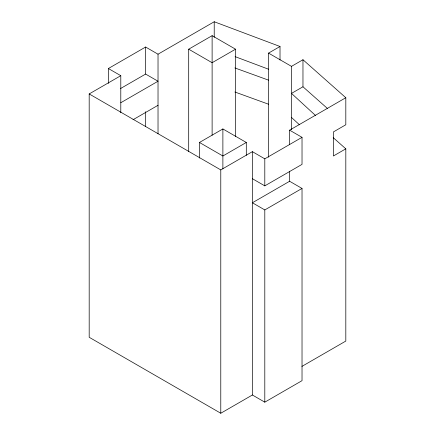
<?xml version="1.0" encoding="UTF-8"?>
<svg xmlns="http://www.w3.org/2000/svg" width="435" height="435" viewBox="0 0 435 435"><rect width="100%" height="100%" fill="white"/><g stroke="black" fill="none" stroke-linecap="round" stroke-linejoin="round"><path stroke-width="0.65" d="M108.386 83.395L108.386 68.523L145.616 47.029L158.025 54.196L214.221 21.75L280.02 46.491L280.02 60.008M302.026 188.437L264.801 209.931L252.387 202.764L289.618 181.27L302.026 188.437L302.026 380.668L264.801 402.163L252.387 395.002L220.779 413.25L89.186 337.277L89.186 93.938L120.794 75.69L120.794 112.752M120.604 88.506L145.616 74.07L158.025 81.231L120.794 102.725M188.698 151.543L188.698 49.193L212.117 35.675L235.531 49.193L235.531 136.633M235.531 49.193L212.117 62.711L188.698 49.193M133.012 119.739L158.025 105.297M268.547 157.198L268.547 53.114L280.02 46.491M268.547 53.114L291.493 66.359L302.967 59.736L345.814 97.723L345.814 124.763L333.406 131.925L333.406 155.991L345.814 148.824L333.21 137.65M199.469 158.063L199.469 142.468L222.883 128.95L246.302 142.468L246.302 155.349M302.967 59.736L302.967 86.777L291.493 93.4L315.44 115.416M246.302 142.468L222.883 155.991L199.469 142.468M89.186 93.938L220.779 169.911L252.387 151.663L264.801 158.829L302.026 137.335L302.026 164.37L264.801 185.865L252.387 178.698M289.618 144.366L289.618 130.168L345.814 97.723M301.912 366.406L345.814 341.062L345.814 148.824M234.862 67.936L268.547 80.149M234.862 91.997L268.547 104.215M235.101 56.637L268.629 69.247M289.618 130.168L302.026 137.335M108.386 68.523L120.794 75.69M302.967 86.777L327.664 108.674M291.493 117.461L299.476 124.801M291.493 66.359L291.493 129.69M289.618 171.243L289.618 181.27M264.801 158.829L264.801 185.865M264.801 209.931L264.801 402.163M252.387 151.663L252.387 395.002M222.883 128.95L222.883 168.867M220.779 169.911L220.779 413.25M214.221 21.75L214.221 37.296M212.117 35.675L212.117 135.236M158.025 54.196L158.025 133.822M145.616 47.029L145.616 74.07M145.616 111.713L145.616 126.661"/></g></svg>
